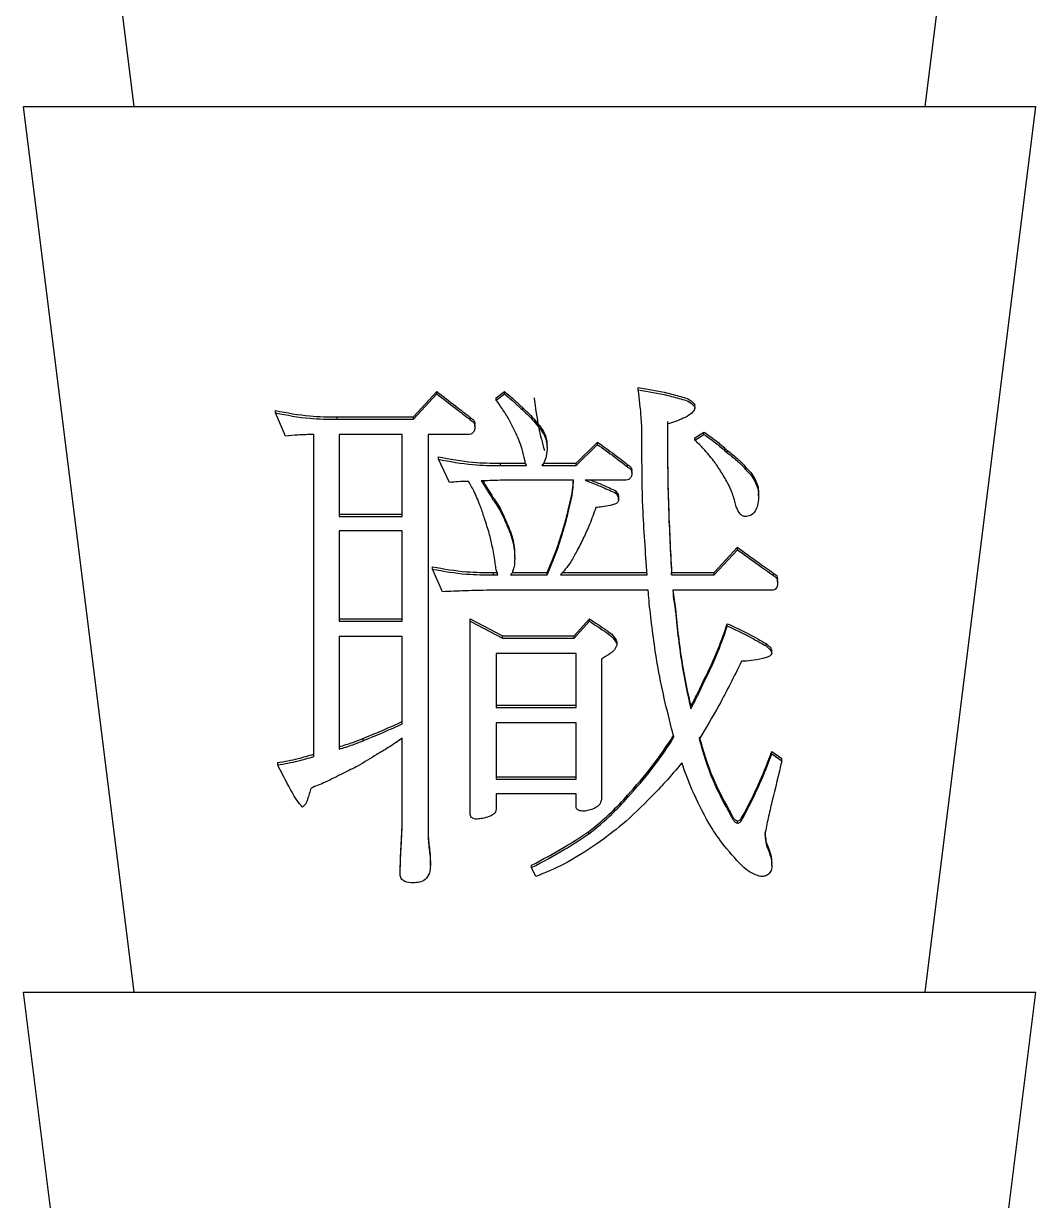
# Model space of a CAD drawing. Header units: millimetres. Extents: x 68 to 201, y 10 to 192.
# Drawn here: x 73.17 to 89.17, y 102.81 to 121.42 of the extents above; entities that cross this region are included whole.
import ezdxf

# ---------------------------------------------------------------- set-up
doc = ezdxf.new("R2010")
doc.units = ezdxf.units.MM

msp = doc.modelspace()

# ---------------------------------------------------------------- linework, layer by layer
at = {"color": 7, "linetype": 'Continuous', "lineweight": 25}
for p, q in [((74.92, 120.107), (73.17, 134.107)), ((89.17, 134.107), (87.42, 120.107)), ((74.92, 106.107), (73.17, 120.107)), ((73.17, 120.107), (89.17, 120.107)), ((89.17, 120.107), (87.42, 106.107)), ((79.335, 115.2), (79.704, 115.599)), ((79.335, 115.162), (79.704, 115.562)), ((79.704, 115.562), (79.704, 115.599)), ((80.643, 115.499), (80.777, 115.599)), ((80.643, 115.462), (80.777, 115.562)), ((80.777, 115.562), (80.777, 115.599)), ((82.89, 115.628), (82.89, 115.665)), ((80.643, 115.462), (80.643, 115.499)), ((83.786, 115.353), (83.786, 115.391)), ((77.155, 115.262), (77.155, 115.299)), ((77.314, 114.896), (77.155, 115.262)), ((78.128, 115.2), (79.335, 115.2)), ((78.128, 115.162), (78.128, 115.2)), ((79.335, 115.162), (79.335, 115.2)), ((80.232, 115.154), (80.232, 115.191)), ((81.063, 115.304), (81.063, 115.341)), ((78.128, 115.162), (79.335, 115.162)), ((80.308, 115.054), (80.308, 115.091)), ((81.28, 115.079), (81.28, 115.116)), ((77.759, 109.83), (77.759, 114.921)), ((79.159, 114.921), (78.161, 114.921)), ((78.161, 114.921), (78.161, 113.623)), ((79.159, 113.623), (79.159, 114.921)), ((80.198, 114.921), (79.57, 114.921)), ((79.57, 114.921), (79.57, 108.599)), ((81.414, 114.888), (81.414, 114.925)), ((81.908, 114.468), (82.244, 114.8)), ((82.244, 114.763), (82.244, 114.8)), ((83.786, 114.867), (83.929, 114.958)), ((83.786, 114.83), (83.929, 114.921)), ((83.786, 114.83), (83.786, 114.867)), ((83.929, 114.921), (83.929, 114.958)), ((81.448, 114.721), (81.448, 114.758)), ((81.908, 114.43), (82.244, 114.763)), ((84.298, 114.63), (84.298, 114.667)), ((79.729, 114.53), (79.729, 114.567)), ((79.905, 114.164), (79.729, 114.53)), ((80.71, 114.468), (81.109, 114.468)), ((80.71, 114.43), (80.71, 114.468)), ((80.71, 114.43), (81.121, 114.43)), ((81.364, 114.43), (81.908, 114.43)), ((81.394, 114.468), (81.908, 114.468)), ((81.908, 114.43), (81.908, 114.468)), ((82.722, 114.406), (82.722, 114.443)), ((82.789, 114.322), (82.789, 114.359)), ((84.591, 114.364), (84.591, 114.401)), ((81.867, 114.197), (80.71, 114.197)), ((82.68, 114.197), (82.051, 114.197)), ((84.751, 114.147), (84.751, 114.184)), ((80.593, 113.889), (80.593, 113.927)), ((81.825, 113.865), (81.825, 113.902)), ((82.538, 113.989), (82.538, 114.026)), ((82.579, 113.889), (82.579, 113.927)), ((84.792, 113.956), (84.792, 113.993)), ((78.161, 113.66), (79.159, 113.66)), ((78.161, 113.623), (79.159, 113.623)), ((80.794, 113.523), (80.794, 113.561)), ((81.725, 113.465), (81.725, 113.503)), ((79.159, 113.399), (78.161, 113.399)), ((78.161, 113.399), (78.161, 111.968)), ((79.159, 111.968), (79.159, 113.399)), ((80.911, 113.208), (80.911, 113.245)), ((84.088, 112.737), (84.457, 113.137)), ((84.457, 113.099), (84.457, 113.137)), ((80.936, 112.958), (80.936, 112.995)), ((81.599, 113.066), (81.599, 113.103)), ((84.088, 112.7), (84.457, 113.099)), ((79.637, 112.791), (79.637, 112.828)), ((79.796, 112.434), (79.637, 112.791)), ((80.601, 112.737), (80.668, 112.737)), ((80.601, 112.7), (80.601, 112.737)), ((80.601, 112.7), (80.668, 112.7)), ((80.869, 112.7), (81.448, 112.7)), ((80.896, 112.737), (81.448, 112.737)), ((81.448, 112.7), (81.448, 112.737)), ((81.658, 112.7), (83.032, 112.7)), ((81.69, 112.737), (83.032, 112.737)), ((83.417, 112.737), (84.088, 112.737)), ((83.417, 112.7), (83.417, 112.737)), ((83.417, 112.7), (84.088, 112.7)), ((84.088, 112.7), (84.088, 112.737)), ((85.027, 112.691), (85.027, 112.729)), ((85.094, 112.592), (85.094, 112.629)), ((83.049, 112.459), (80.601, 112.459)), ((85.002, 112.459), (83.435, 112.459)), ((78.161, 112.005), (79.159, 112.005)), ((80.232, 112.005), (80.743, 111.739)), ((80.232, 111.968), (80.232, 112.005)), ((81.875, 111.739), (82.118, 112.005)), ((82.118, 111.968), (82.118, 112.005)), ((83.477, 112.126), (83.477, 112.163)), ((78.161, 111.968), (79.159, 111.968)), ((80.232, 111.968), (80.743, 111.702)), ((80.232, 108.931), (80.232, 111.968)), ((81.875, 111.702), (82.118, 111.968)), ((84.298, 111.893), (84.298, 111.93)), ((79.159, 111.726), (78.161, 111.726)), ((78.161, 111.726), (78.161, 109.947)), ((79.159, 110.346), (79.159, 111.726)), ((80.743, 111.739), (81.875, 111.739)), ((80.743, 111.702), (80.743, 111.739)), ((80.743, 111.702), (81.875, 111.702)), ((81.875, 111.702), (81.875, 111.739)), ((82.554, 111.602), (82.554, 111.639)), ((81.908, 111.46), (80.643, 111.46)), ((80.643, 111.46), (80.643, 110.604)), ((81.908, 110.604), (81.908, 111.46)), ((84.91, 111.577), (84.91, 111.615)), ((85.002, 111.46), (85.002, 111.497)), ((82.311, 111.369), (82.311, 109.173)), ((83.929, 111.003), (83.929, 111.04)), ((80.643, 110.641), (81.908, 110.641)), ((80.643, 110.604), (81.908, 110.604)), ((83.719, 110.586), (83.719, 110.624)), ((81.908, 110.362), (80.643, 110.362)), ((80.643, 110.362), (80.643, 109.472)), ((81.908, 109.472), (81.908, 110.362)), ((78.539, 110.08), (78.539, 110.117)), ((79.159, 108.931), (79.159, 110.121)), ((83.376, 110.013), (83.376, 110.051)), ((85.002, 109.909), (85.161, 109.8)), ((85.002, 109.872), (85.002, 109.909)), ((85.002, 109.872), (85.161, 109.763)), ((85.161, 109.763), (85.161, 109.8)), ((77.189, 109.697), (77.189, 109.734)), ((80.643, 109.51), (81.908, 109.51)), ((80.643, 109.472), (81.908, 109.472)), ((81.908, 109.239), (80.643, 109.239)), ((80.643, 109.239), (80.643, 108.998)), ((81.908, 109.031), (81.908, 109.239)), ((82.722, 109.182), (82.722, 109.219)), ((84.315, 108.965), (84.315, 109.002)), ((84.524, 108.823), (84.524, 108.86)), ((84.457, 108.774), (84.457, 108.811)), ((82.11, 108.607), (82.11, 108.644)), ((79.143, 108.424), (79.143, 108.461)), ((79.587, 108.35), (79.587, 108.387)), ((84.926, 108.399), (84.926, 108.436)), ((79.603, 108.108), (79.603, 108.145)), ((81.204, 108.075), (81.204, 108.112)), ((85.002, 108.108), (85.002, 108.145)), ((79.125, 107.966), (79.125, 108.004)), ((81.271, 107.933), (81.204, 108.075)), ((74.92, 92.107), (73.17, 106.107)), ((73.17, 106.107), (89.17, 106.107)), ((89.17, 106.107), (87.42, 92.107))]:
    msp.add_line(p, q, dxfattribs=at)
for points, knots in [([(79.704, 115.599), (79.803, 115.523), (79.979, 115.388), (80.155, 115.251), (80.232, 115.191)], [0, 0, 0, 0, 0.56, 1, 1, 1, 1]), ([(79.704, 115.562), (79.803, 115.486), (79.979, 115.351), (80.155, 115.214), (80.232, 115.154)], [0, 0, 0, 0, 0.56, 1, 1, 1, 1]), ([(80.777, 115.599), (80.832, 115.553), (80.93, 115.47), (81.022, 115.381), (81.063, 115.341)], [0, 0, 0, 0, 0.559969, 1, 1, 1, 1]), ([(80.777, 115.562), (80.832, 115.515), (80.93, 115.433), (81.022, 115.343), (81.063, 115.304)], [0, 0, 0, 0, 0.559969, 1, 1, 1, 1]), ([(82.89, 115.665), (83.047, 115.638), (83.284, 115.597), (83.551, 115.524), (83.707, 115.479), (83.76, 115.42), (83.786, 115.391)], [0, 0, 0, 0, 0.502402, 0.753675, 0.878684, 1, 1, 1, 1]), ([(82.948, 114.621), (82.949, 114.81), (82.951, 115.147), (82.908, 115.481), (82.89, 115.628)], [0, 0, 0, 0, 0.560364, 1, 1, 1, 1]), ([(82.89, 115.628), (83.047, 115.601), (83.284, 115.56), (83.551, 115.487), (83.707, 115.442), (83.76, 115.383), (83.786, 115.353)], [0, 0, 0, 0, 0.502402, 0.753675, 0.878684, 1, 1, 1, 1]), ([(80.844, 115.162), (80.809, 115.22), (80.747, 115.323), (80.675, 115.419), (80.643, 115.462)], [0, 0, 0, 0, 0.559901, 1, 1, 1, 1]), ([(81.243, 115.5), (81.264, 115.343), (81.3, 115.062), (81.373, 114.789), (81.405, 114.669)], [0, 0, 0, 0, 0.559983, 1, 1, 1, 1]), ([(83.786, 115.353), (83.781, 115.332), (83.772, 115.287), (83.701, 115.228), (83.565, 115.152), (83.436, 115.113), (83.35, 115.087)], [0, 0, 0, 0, 0.123495, 0.248804, 0.49923, 1, 1, 1, 1]), ([(77.155, 115.299), (77.335, 115.265), (77.657, 115.202), (77.984, 115.2), (78.128, 115.2)], [0, 0, 0, 0, 0.559748, 1, 1, 1, 1]), ([(77.155, 115.262), (77.335, 115.227), (77.657, 115.165), (77.984, 115.163), (78.128, 115.162)], [0, 0, 0, 0, 0.559748, 1, 1, 1, 1]), ([(80.232, 115.191), (80.253, 115.178), (80.283, 115.159), (80.304, 115.12), (80.306, 115.101), (80.308, 115.091)], [0, 0, 0, 0, 0.558777, 0.779404, 1, 1, 1, 1]), ([(81.063, 115.341), (81.106, 115.302), (81.185, 115.232), (81.251, 115.151), (81.28, 115.116)], [0, 0, 0, 0, 0.559928, 1, 1, 1, 1]), ([(81.063, 115.304), (81.106, 115.265), (81.185, 115.195), (81.251, 115.114), (81.28, 115.079)], [0, 0, 0, 0, 0.559928, 1, 1, 1, 1]), ([(80.308, 115.054), (80.307, 115.036), (80.306, 114.999), (80.284, 114.951), (80.242, 114.924), (80.213, 114.922), (80.198, 114.921)], [0, 0, 0, 0, 0.280388, 0.55975, 0.779091, 1, 1, 1, 1]), ([(80.232, 115.154), (80.253, 115.141), (80.283, 115.122), (80.304, 115.083), (80.306, 115.064), (80.308, 115.054)], [0, 0, 0, 0, 0.558777, 0.779404, 1, 1, 1, 1]), ([(80.987, 114.872), (80.962, 114.926), (80.916, 115.025), (80.866, 115.12), (80.844, 115.162)], [0, 0, 0, 0, 0.559984, 1, 1, 1, 1]), ([(81.28, 115.116), (81.309, 115.083), (81.36, 115.023), (81.398, 114.955), (81.414, 114.925)], [0, 0, 0, 0, 0.560243, 1, 1, 1, 1]), ([(81.28, 115.079), (81.309, 115.045), (81.36, 114.986), (81.398, 114.918), (81.414, 114.888)], [0, 0, 0, 0, 0.560243, 1, 1, 1, 1]), ([(83.35, 115.124), (83.352, 114.678), (83.356, 113.882), (83.399, 113.087), (83.417, 112.737)], [0, 0, 0, 0, 0.560012, 1, 1, 1, 1]), ([(83.35, 115.087), (83.352, 114.641), (83.356, 113.845), (83.399, 113.05), (83.417, 112.7)], [0, 0, 0, 0, 0.560012, 1, 1, 1, 1]), ([(77.759, 114.921), (77.676, 114.919), (77.527, 114.915), (77.379, 114.902), (77.314, 114.896)], [0, 0, 0, 0, 0.560016, 1, 1, 1, 1]), ([(81.087, 114.555), (81.073, 114.615), (81.046, 114.723), (81.005, 114.826), (80.987, 114.872)], [0, 0, 0, 0, 0.559865, 1, 1, 1, 1]), ([(81.414, 114.925), (81.425, 114.895), (81.443, 114.84), (81.446, 114.783), (81.448, 114.758)], [0, 0, 0, 0, 0.5595357, 1, 1, 1, 1]), ([(81.414, 114.888), (81.425, 114.857), (81.443, 114.803), (81.446, 114.746), (81.448, 114.721)], [0, 0, 0, 0, 0.559536, 1, 1, 1, 1]), ([(82.244, 114.8), (82.334, 114.735), (82.496, 114.62), (82.653, 114.497), (82.722, 114.443)], [0, 0, 0, 0, 0.559991, 1, 1, 1, 1]), ([(84.081, 114.506), (84.03, 114.569), (83.938, 114.684), (83.833, 114.785), (83.786, 114.83)], [0, 0, 0, 0, 0.55988, 1, 1, 1, 1]), ([(83.929, 114.958), (84.001, 114.908), (84.13, 114.818), (84.247, 114.713), (84.298, 114.667)], [0, 0, 0, 0, 0.559906, 1, 1, 1, 1]), ([(83.929, 114.921), (84.001, 114.871), (84.13, 114.781), (84.247, 114.676), (84.298, 114.63)], [0, 0, 0, 0, 0.559906, 1, 1, 1, 1]), ([(81.448, 114.721), (81.447, 114.673), (81.445, 114.587), (81.412, 114.507), (81.398, 114.472)], [0, 0, 0, 0, 0.560542, 1, 1, 1, 1]), ([(82.244, 114.763), (82.334, 114.698), (82.496, 114.582), (82.653, 114.46), (82.722, 114.406)], [0, 0, 0, 0, 0.559991, 1, 1, 1, 1]), ([(83.032, 112.7), (83.005, 113.058), (82.955, 113.698), (82.95, 114.339), (82.948, 114.621)], [0, 0, 0, 0, 0.559988, 1, 1, 1, 1]), ([(84.298, 114.667), (84.358, 114.623), (84.464, 114.543), (84.552, 114.445), (84.591, 114.401)], [0, 0, 0, 0, 0.559895, 1, 1, 1, 1]), ([(84.298, 114.63), (84.358, 114.586), (84.464, 114.506), (84.552, 114.407), (84.591, 114.364)], [0, 0, 0, 0, 0.559895, 1, 1, 1, 1]), ([(79.729, 114.567), (79.91, 114.533), (80.235, 114.471), (80.565, 114.468), (80.71, 114.468)], [0, 0, 0, 0, 0.559763, 1, 1, 1, 1]), ([(79.729, 114.53), (79.91, 114.495), (80.235, 114.433), (80.565, 114.431), (80.71, 114.43)], [0, 0, 0, 0, 0.559763, 1, 1, 1, 1]), ([(81.121, 114.43), (81.113, 114.453), (81.099, 114.494), (81.091, 114.536), (81.087, 114.555)], [0, 0, 0, 0, 0.559644, 1, 1, 1, 1]), ([(81.398, 114.472), (81.392, 114.464), (81.382, 114.449), (81.37, 114.436), (81.364, 114.43)], [0, 0, 0, 0, 0.559974, 1, 1, 1, 1]), ([(82.722, 114.443), (82.732, 114.438), (82.751, 114.428), (82.78, 114.403), (82.786, 114.376), (82.789, 114.359)], [0, 0, 0, 0, 0.291292, 0.561647, 1, 1, 1, 1]), ([(84.289, 114.18), (84.253, 114.243), (84.189, 114.355), (84.114, 114.459), (84.081, 114.506)], [0, 0, 0, 0, 0.55993, 1, 1, 1, 1]), ([(82.789, 114.322), (82.788, 114.304), (82.787, 114.269), (82.763, 114.223), (82.722, 114.199), (82.694, 114.198), (82.68, 114.197)], [0, 0, 0, 0, 0.280356, 0.559698, 0.778892, 1, 1, 1, 1]), ([(82.722, 114.406), (82.732, 114.401), (82.751, 114.391), (82.78, 114.366), (82.786, 114.339), (82.789, 114.322)], [0, 0, 0, 0, 0.291292, 0.561647, 1, 1, 1, 1]), ([(84.591, 114.401), (84.627, 114.365), (84.692, 114.301), (84.733, 114.22), (84.751, 114.184)], [0, 0, 0, 0, 0.56054, 1, 1, 1, 1]), ([(84.591, 114.364), (84.627, 114.328), (84.692, 114.263), (84.733, 114.182), (84.751, 114.147)], [0, 0, 0, 0, 0.56054, 1, 1, 1, 1]), ([(80.207, 114.18), (80.151, 114.178), (80.05, 114.175), (79.949, 114.167), (79.905, 114.164)], [0, 0, 0, 0, 0.560005, 1, 1, 1, 1]), ([(80.399, 113.773), (80.368, 113.852), (80.313, 113.991), (80.239, 114.122), (80.207, 114.18)], [0, 0, 0, 0, 0.5598286, 1, 1, 1, 1]), ([(80.71, 114.197), (80.654, 114.195), (80.553, 114.191), (80.452, 114.189), (80.408, 114.189)], [0, 0, 0, 0, 0.56, 1, 1, 1, 1]), ([(80.408, 114.189), (80.442, 114.133), (80.504, 114.033), (80.566, 113.933), (80.593, 113.889)], [0, 0, 0, 0, 0.56, 1, 1, 1, 1]), ([(80.431, 114.189), (80.458, 114.145), (80.511, 114.058), (80.566, 113.97), (80.593, 113.927)], [0, 0, 0, 0, 0.498473, 1, 1, 1, 1]), ([(81.825, 113.865), (81.837, 113.926), (81.858, 114.036), (81.865, 114.148), (81.867, 114.197)], [0, 0, 0, 0, 0.5598519, 1, 1, 1, 1]), ([(81.825, 113.902), (81.837, 113.963), (81.856, 114.061), (81.862, 114.161), (81.865, 114.197)], [0, 0, 0, 0, 0.629889, 1, 1, 1, 1]), ([(82.051, 114.197), (82.144, 114.162), (82.308, 114.098), (82.468, 114.022), (82.538, 113.989)], [0, 0, 0, 0, 0.559976, 1, 1, 1, 1]), ([(82.144, 114.197), (82.205, 114.174), (82.339, 114.122), (82.468, 114.06), (82.538, 114.026)], [0, 0, 0, 0, 0.457937, 1, 1, 1, 1]), ([(84.423, 113.84), (84.405, 113.906), (84.373, 114.024), (84.315, 114.133), (84.289, 114.18)], [0, 0, 0, 0, 0.559644, 1, 1, 1, 1]), ([(84.751, 114.184), (84.765, 114.15), (84.788, 114.088), (84.791, 114.022), (84.792, 113.993)], [0, 0, 0, 0, 0.559337, 1, 1, 1, 1]), ([(84.751, 114.147), (84.765, 114.112), (84.788, 114.051), (84.791, 113.985), (84.792, 113.956)], [0, 0, 0, 0, 0.559337, 1, 1, 1, 1]), ([(80.593, 113.927), (80.638, 113.862), (80.718, 113.747), (80.771, 113.618), (80.794, 113.561)], [0, 0, 0, 0, 0.559777, 1, 1, 1, 1]), ([(80.593, 113.889), (80.638, 113.825), (80.718, 113.71), (80.771, 113.58), (80.794, 113.523)], [0, 0, 0, 0, 0.559777, 1, 1, 1, 1]), ([(81.725, 113.503), (81.745, 113.577), (81.781, 113.709), (81.812, 113.843), (81.825, 113.902)], [0, 0, 0, 0, 0.559991, 1, 1, 1, 1]), ([(81.725, 113.465), (81.745, 113.54), (81.781, 113.672), (81.812, 113.806), (81.825, 113.865)], [0, 0, 0, 0, 0.559991, 1, 1, 1, 1]), ([(82.579, 113.889), (82.575, 113.873), (82.565, 113.841), (82.51, 113.813), (82.47, 113.804), (82.445, 113.798)], [0, 0, 0, 0, 0.275532, 0.55918, 1, 1, 1, 1]), ([(82.538, 114.026), (82.551, 114.01), (82.573, 113.98), (82.577, 113.943), (82.579, 113.927)], [0, 0, 0, 0, 0.559037, 1, 1, 1, 1]), ([(82.538, 113.989), (82.551, 113.972), (82.573, 113.943), (82.577, 113.906), (82.579, 113.889)], [0, 0, 0, 0, 0.559037, 1, 1, 1, 1]), ([(84.792, 113.956), (84.792, 113.913), (84.79, 113.835), (84.763, 113.763), (84.751, 113.732)], [0, 0, 0, 0, 0.560096, 1, 1, 1, 1]), ([(80.534, 113.357), (80.509, 113.435), (80.466, 113.574), (80.42, 113.713), (80.399, 113.773)], [0, 0, 0, 0, 0.559998, 1, 1, 1, 1]), ([(82.219, 113.765), (82.187, 113.675), (82.131, 113.513), (82.058, 113.358), (82.026, 113.29)], [0, 0, 0, 0, 0.559939, 1, 1, 1, 1]), ([(82.445, 113.798), (82.403, 113.789), (82.328, 113.774), (82.252, 113.768), (82.219, 113.765)], [0, 0, 0, 0, 0.56006, 1, 1, 1, 1]), ([(84.499, 113.665), (84.48, 113.695), (84.444, 113.75), (84.43, 113.812), (84.423, 113.84)], [0, 0, 0, 0, 0.557683, 1, 1, 1, 1]), ([(84.751, 113.732), (84.731, 113.699), (84.695, 113.641), (84.629, 113.629), (84.6, 113.623)], [0, 0, 0, 0, 0.56085, 1, 1, 1, 1]), ([(80.794, 113.561), (80.821, 113.503), (80.867, 113.401), (80.898, 113.293), (80.911, 113.245)], [0, 0, 0, 0, 0.559939, 1, 1, 1, 1]), ([(80.794, 113.523), (80.821, 113.466), (80.867, 113.364), (80.898, 113.255), (80.911, 113.208)], [0, 0, 0, 0, 0.559939, 1, 1, 1, 1]), ([(81.599, 113.103), (81.624, 113.178), (81.667, 113.31), (81.707, 113.444), (81.725, 113.503)], [0, 0, 0, 0, 0.559993, 1, 1, 1, 1]), ([(84.6, 113.623), (84.578, 113.625), (84.54, 113.628), (84.512, 113.654), (84.499, 113.665)], [0, 0, 0, 0, 0.558634, 1, 1, 1, 1]), ([(80.627, 112.9), (80.613, 112.986), (80.589, 113.14), (80.55, 113.291), (80.534, 113.357)], [0, 0, 0, 0, 0.559948, 1, 1, 1, 1]), ([(81.599, 113.066), (81.624, 113.14), (81.667, 113.273), (81.707, 113.407), (81.725, 113.465)], [0, 0, 0, 0, 0.559993, 1, 1, 1, 1]), ([(80.911, 113.245), (80.919, 113.199), (80.934, 113.116), (80.935, 113.032), (80.936, 112.995)], [0, 0, 0, 0, 0.559804, 1, 1, 1, 1]), ([(80.911, 113.208), (80.919, 113.161), (80.934, 113.079), (80.935, 112.995), (80.936, 112.958)], [0, 0, 0, 0, 0.559804, 1, 1, 1, 1]), ([(82.026, 113.29), (81.991, 113.218), (81.927, 113.089), (81.856, 112.964), (81.825, 112.908)], [0, 0, 0, 0, 0.559986, 1, 1, 1, 1]), ([(84.457, 113.137), (84.563, 113.06), (84.753, 112.923), (84.943, 112.788), (85.027, 112.729)], [0, 0, 0, 0, 0.56, 1, 1, 1, 1]), ([(80.936, 112.958), (80.935, 112.914), (80.934, 112.837), (80.907, 112.765), (80.895, 112.733)], [0, 0, 0, 0, 0.5600962, 1, 1, 1, 1]), ([(81.448, 112.737), (81.477, 112.805), (81.531, 112.926), (81.578, 113.049), (81.599, 113.103)], [0, 0, 0, 0, 0.55999, 1, 1, 1, 1]), ([(81.448, 112.7), (81.477, 112.768), (81.531, 112.889), (81.578, 113.012), (81.599, 113.066)], [0, 0, 0, 0, 0.55999, 1, 1, 1, 1]), ([(84.457, 113.099), (84.563, 113.023), (84.753, 112.886), (84.943, 112.751), (85.027, 112.691)], [0, 0, 0, 0, 0.56, 1, 1, 1, 1]), ([(79.637, 112.828), (79.815, 112.797), (80.134, 112.741), (80.458, 112.738), (80.601, 112.737)], [0, 0, 0, 0, 0.55979, 1, 1, 1, 1]), ([(79.637, 112.791), (79.815, 112.76), (80.134, 112.704), (80.458, 112.701), (80.601, 112.7)], [0, 0, 0, 0, 0.55979, 1, 1, 1, 1]), ([(80.668, 112.7), (80.657, 112.737), (80.638, 112.802), (80.63, 112.87), (80.627, 112.9)], [0, 0, 0, 0, 0.559562, 1, 1, 1, 1]), ([(81.825, 112.908), (81.796, 112.868), (81.743, 112.796), (81.684, 112.729), (81.658, 112.7)], [0, 0, 0, 0, 0.559928, 1, 1, 1, 1]), ([(80.895, 112.733), (80.891, 112.727), (80.883, 112.715), (80.873, 112.705), (80.869, 112.7)], [0, 0, 0, 0, 0.560163, 1, 1, 1, 1]), ([(85.094, 112.592), (85.093, 112.575), (85.091, 112.541), (85.079, 112.494), (85.043, 112.463), (85.016, 112.46), (85.002, 112.459)], [0, 0, 0, 0, 0.279972, 0.560004, 0.779844, 1, 1, 1, 1]), ([(85.027, 112.729), (85.047, 112.715), (85.084, 112.69), (85.091, 112.648), (85.094, 112.629)], [0, 0, 0, 0, 0.559003, 1, 1, 1, 1]), ([(85.027, 112.691), (85.047, 112.678), (85.084, 112.653), (85.091, 112.61), (85.094, 112.592)], [0, 0, 0, 0, 0.559003, 1, 1, 1, 1]), ([(80.601, 112.459), (80.45, 112.457), (80.182, 112.453), (79.914, 112.44), (79.796, 112.434)], [0, 0, 0, 0, 0.560014, 1, 1, 1, 1]), ([(83.082, 112.092), (83.074, 112.161), (83.059, 112.282), (83.052, 112.405), (83.049, 112.459)], [0, 0, 0, 0, 0.559979, 1, 1, 1, 1]), ([(83.435, 112.459), (83.441, 112.396), (83.452, 112.285), (83.47, 112.174), (83.477, 112.126)], [0, 0, 0, 0, 0.559985, 1, 1, 1, 1]), ([(83.439, 112.459), (83.444, 112.409), (83.454, 112.31), (83.47, 112.212), (83.477, 112.163)], [0, 0, 0, 0, 0.504705, 1, 1, 1, 1]), ([(82.118, 112.005), (82.209, 111.947), (82.334, 111.865), (82.494, 111.751), (82.534, 111.676), (82.554, 111.639)], [0, 0, 0, 0, 0.562292, 0.7832829, 1, 1, 1, 1]), ([(83.451, 110.138), (83.36, 110.499), (83.197, 111.143), (83.117, 111.802), (83.082, 112.092)], [0, 0, 0, 0, 0.559946, 1, 1, 1, 1]), ([(83.477, 112.163), (83.507, 111.873), (83.561, 111.356), (83.671, 110.847), (83.719, 110.624)], [0, 0, 0, 0, 0.560007, 1, 1, 1, 1]), ([(83.477, 112.126), (83.507, 111.836), (83.561, 111.319), (83.671, 110.81), (83.719, 110.586)], [0, 0, 0, 0, 0.560007, 1, 1, 1, 1]), ([(82.118, 111.968), (82.209, 111.909), (82.334, 111.828), (82.494, 111.714), (82.534, 111.639), (82.554, 111.602)], [0, 0, 0, 0, 0.562292, 0.783283, 1, 1, 1, 1]), ([(83.929, 111.04), (84.008, 111.202), (84.149, 111.492), (84.252, 111.796), (84.298, 111.93)], [0, 0, 0, 0, 0.559904, 1, 1, 1, 1]), ([(83.929, 111.003), (84.008, 111.165), (84.149, 111.455), (84.252, 111.759), (84.298, 111.893)], [0, 0, 0, 0, 0.559904, 1, 1, 1, 1]), ([(84.298, 111.93), (84.415, 111.877), (84.624, 111.781), (84.823, 111.665), (84.91, 111.615)], [0, 0, 0, 0, 0.560011, 1, 1, 1, 1]), ([(84.298, 111.893), (84.415, 111.839), (84.624, 111.744), (84.823, 111.628), (84.91, 111.577)], [0, 0, 0, 0, 0.560011, 1, 1, 1, 1]), ([(82.554, 111.602), (82.543, 111.572), (82.52, 111.51), (82.423, 111.44), (82.353, 111.396), (82.311, 111.369)], [0, 0, 0, 0, 0.2760691, 0.5590547, 1, 1, 1, 1]), ([(85.002, 111.46), (84.994, 111.446), (84.978, 111.418), (84.921, 111.399), (84.883, 111.386), (84.859, 111.378)], [0, 0, 0, 0, 0.2733779, 0.5576621, 1, 1, 1, 1]), ([(84.91, 111.615), (84.932, 111.596), (84.962, 111.571), (84.995, 111.53), (85, 111.508), (85.002, 111.497)], [0, 0, 0, 0, 0.560036, 0.78063, 1, 1, 1, 1]), ([(84.91, 111.577), (84.932, 111.559), (84.962, 111.533), (84.995, 111.493), (85, 111.471), (85.002, 111.46)], [0, 0, 0, 0, 0.5600361, 0.7806303, 1, 1, 1, 1]), ([(84.524, 111.336), (84.407, 111.101), (84.199, 110.683), (83.959, 110.281), (83.853, 110.105)], [0, 0, 0, 0, 0.56003, 1, 1, 1, 1]), ([(84.859, 111.378), (84.797, 111.365), (84.687, 111.343), (84.574, 111.338), (84.524, 111.336)], [0, 0, 0, 0, 0.559905, 1, 1, 1, 1]), ([(83.719, 110.624), (83.761, 110.7), (83.837, 110.836), (83.901, 110.978), (83.929, 111.04)], [0, 0, 0, 0, 0.559965, 1, 1, 1, 1]), ([(83.719, 110.586), (83.761, 110.663), (83.837, 110.799), (83.901, 110.941), (83.929, 111.003)], [0, 0, 0, 0, 0.559965, 1, 1, 1, 1]), ([(78.539, 110.117), (78.656, 110.165), (78.864, 110.249), (79.069, 110.342), (79.159, 110.383)], [0, 0, 0, 0, 0.559992, 1, 1, 1, 1]), ([(78.539, 110.08), (78.656, 110.127), (78.864, 110.212), (79.069, 110.305), (79.159, 110.346)], [0, 0, 0, 0, 0.559992, 1, 1, 1, 1]), ([(83.376, 110.051), (83.392, 110.073), (83.419, 110.113), (83.441, 110.156), (83.451, 110.175)], [0, 0, 0, 0, 0.559892, 1, 1, 1, 1]), ([(78.161, 109.984), (78.233, 110.006), (78.361, 110.045), (78.484, 110.095), (78.539, 110.117)], [0, 0, 0, 0, 0.559926, 1, 1, 1, 1]), ([(78.161, 109.947), (78.233, 109.969), (78.361, 110.008), (78.484, 110.058), (78.539, 110.08)], [0, 0, 0, 0, 0.559926, 1, 1, 1, 1]), ([(79.159, 110.121), (79.086, 110.069), (78.956, 109.977), (78.817, 109.898), (78.756, 109.863)], [0, 0, 0, 0, 0.559966, 1, 1, 1, 1]), ([(82.722, 109.219), (82.854, 109.367), (83.089, 109.631), (83.288, 109.922), (83.376, 110.051)], [0, 0, 0, 0, 0.5598904, 1, 1, 1, 1]), ([(82.722, 109.182), (82.854, 109.33), (83.089, 109.594), (83.288, 109.885), (83.376, 110.013)], [0, 0, 0, 0, 0.5598904, 1, 1, 1, 1]), ([(83.376, 110.013), (83.392, 110.036), (83.419, 110.076), (83.441, 110.119), (83.451, 110.138)], [0, 0, 0, 0, 0.559892, 1, 1, 1, 1]), ([(83.853, 110.142), (83.918, 109.92), (84.033, 109.524), (84.229, 109.162), (84.315, 109.002)], [0, 0, 0, 0, 0.560025, 1, 1, 1, 1]), ([(83.853, 110.105), (83.918, 109.883), (84.033, 109.487), (84.229, 109.124), (84.315, 108.965)], [0, 0, 0, 0, 0.560025, 1, 1, 1, 1]), ([(77.189, 109.734), (77.297, 109.753), (77.489, 109.787), (77.677, 109.843), (77.759, 109.867)], [0, 0, 0, 0, 0.5600294, 1, 1, 1, 1]), ([(77.189, 109.697), (77.297, 109.716), (77.489, 109.75), (77.677, 109.805), (77.759, 109.83)], [0, 0, 0, 0, 0.560029, 1, 1, 1, 1]), ([(78.756, 109.863), (78.659, 109.801), (78.487, 109.691), (78.301, 109.602), (78.22, 109.564)], [0, 0, 0, 0, 0.55993, 1, 1, 1, 1]), ([(84.524, 108.86), (84.625, 109.051), (84.805, 109.391), (84.942, 109.751), (85.002, 109.909)], [0, 0, 0, 0, 0.559973, 1, 1, 1, 1]), ([(84.524, 108.823), (84.625, 109.014), (84.805, 109.354), (84.942, 109.713), (85.002, 109.872)], [0, 0, 0, 0, 0.559973, 1, 1, 1, 1]), ([(77.583, 109.031), (77.55, 109.066), (77.483, 109.137), (77.416, 109.266), (77.314, 109.45), (77.24, 109.595), (77.189, 109.697)], [0, 0, 0, 0, 0.184647, 0.371906, 0.55897, 1, 1, 1, 1]), ([(83.578, 109.73), (83.492, 109.627), (83.34, 109.444), (83.173, 109.273), (83.1, 109.198)], [0, 0, 0, 0, 0.5599656, 1, 1, 1, 1]), ([(84.005, 108.774), (83.913, 108.947), (83.749, 109.256), (83.63, 109.585), (83.578, 109.73)], [0, 0, 0, 0, 0.559934, 1, 1, 1, 1]), ([(85.161, 109.763), (85.109, 109.546), (85.036, 109.244), (84.942, 108.857), (84.909, 108.685), (84.893, 108.599)], [0, 0, 0, 0, 0.560066, 0.780103, 1, 1, 1, 1]), ([(78.22, 109.564), (78.128, 109.516), (77.964, 109.43), (77.792, 109.361), (77.717, 109.331)], [0, 0, 0, 0, 0.5599356, 1, 1, 1, 1]), ([(77.717, 109.331), (77.697, 109.272), (77.67, 109.19), (77.639, 109.08), (77.601, 109.047), (77.583, 109.031)], [0, 0, 0, 0, 0.560224, 0.784499, 1, 1, 1, 1]), ([(82.11, 108.644), (82.232, 108.744), (82.449, 108.921), (82.639, 109.128), (82.722, 109.219)], [0, 0, 0, 0, 0.560001, 1, 1, 1, 1]), ([(82.051, 108.965), (82.023, 108.966), (81.979, 108.967), (81.93, 108.985), (81.911, 109.009), (81.909, 109.024), (81.908, 109.031)], [0, 0, 0, 0, 0.497018, 0.752018, 0.871996, 1, 1, 1, 1]), ([(82.311, 109.173), (82.305, 109.139), (82.293, 109.071), (82.187, 108.997), (82.103, 108.977), (82.051, 108.965)], [0, 0, 0, 0, 0.277657, 0.559565, 1, 1, 1, 1]), ([(82.11, 108.607), (82.232, 108.707), (82.449, 108.884), (82.639, 109.091), (82.722, 109.182)], [0, 0, 0, 0, 0.560001, 1, 1, 1, 1]), ([(83.1, 109.198), (82.949, 109.046), (82.68, 108.775), (82.372, 108.549), (82.236, 108.45)], [0, 0, 0, 0, 0.559952, 1, 1, 1, 1]), ([(79.143, 108.461), (79.148, 108.556), (79.157, 108.725), (79.158, 108.894), (79.159, 108.969)], [0, 0, 0, 0, 0.559994, 1, 1, 1, 1]), ([(79.143, 108.424), (79.148, 108.518), (79.157, 108.688), (79.158, 108.857), (79.159, 108.931)], [0, 0, 0, 0, 0.5599942, 1, 1, 1, 1]), ([(80.341, 108.84), (80.326, 108.841), (80.296, 108.843), (80.255, 108.861), (80.235, 108.896), (80.233, 108.92), (80.232, 108.931)], [0, 0, 0, 0, 0.280262, 0.559478, 0.77938, 1, 1, 1, 1]), ([(80.534, 108.882), (80.498, 108.87), (80.436, 108.849), (80.37, 108.843), (80.341, 108.84)], [0, 0, 0, 0, 0.560016, 1, 1, 1, 1]), ([(80.643, 108.998), (80.641, 108.982), (80.637, 108.95), (80.594, 108.908), (80.556, 108.892), (80.534, 108.882)], [0, 0, 0, 0, 0.278227, 0.560756, 1, 1, 1, 1]), ([(84.315, 109.002), (84.337, 108.962), (84.367, 108.907), (84.408, 108.836), (84.441, 108.819), (84.457, 108.811)], [0, 0, 0, 0, 0.559765, 0.783277, 1, 1, 1, 1]), ([(84.315, 108.965), (84.337, 108.925), (84.367, 108.87), (84.408, 108.798), (84.441, 108.782), (84.457, 108.774)], [0, 0, 0, 0, 0.559765, 0.783277, 1, 1, 1, 1]), ([(84.457, 108.811), (84.465, 108.812), (84.481, 108.815), (84.508, 108.83), (84.518, 108.848), (84.524, 108.86)], [0, 0, 0, 0, 0.2870652, 0.5543719, 1, 1, 1, 1]), ([(84.533, 108.1), (84.423, 108.217), (84.228, 108.427), (84.073, 108.668), (84.005, 108.774)], [0, 0, 0, 0, 0.559695, 1, 1, 1, 1]), ([(84.457, 108.774), (84.465, 108.775), (84.481, 108.778), (84.508, 108.792), (84.518, 108.811), (84.524, 108.823)], [0, 0, 0, 0, 0.287065, 0.554372, 1, 1, 1, 1]), ([(79.57, 108.636), (79.57, 108.589), (79.57, 108.506), (79.582, 108.423), (79.587, 108.387)], [0, 0, 0, 0, 0.560199, 1, 1, 1, 1]), ([(79.57, 108.599), (79.57, 108.552), (79.57, 108.469), (79.582, 108.386), (79.587, 108.35)], [0, 0, 0, 0, 0.560199, 1, 1, 1, 1]), ([(81.204, 108.112), (81.378, 108.204), (81.688, 108.367), (81.981, 108.56), (82.11, 108.644)], [0, 0, 0, 0, 0.560053, 1, 1, 1, 1]), ([(81.204, 108.075), (81.378, 108.166), (81.688, 108.33), (81.981, 108.523), (82.11, 108.607)], [0, 0, 0, 0, 0.560053, 1, 1, 1, 1]), ([(84.893, 108.636), (84.895, 108.598), (84.9, 108.53), (84.918, 108.465), (84.926, 108.436)], [0, 0, 0, 0, 0.559571, 1, 1, 1, 1]), ([(84.893, 108.599), (84.895, 108.561), (84.9, 108.493), (84.918, 108.428), (84.926, 108.399)], [0, 0, 0, 0, 0.559571, 1, 1, 1, 1]), ([(79.125, 108.004), (79.127, 108.089), (79.13, 108.242), (79.139, 108.394), (79.143, 108.461)], [0, 0, 0, 0, 0.559994, 1, 1, 1, 1]), ([(79.125, 107.966), (79.127, 108.052), (79.13, 108.204), (79.139, 108.357), (79.143, 108.424)], [0, 0, 0, 0, 0.559994, 1, 1, 1, 1]), ([(79.587, 108.387), (79.592, 108.342), (79.601, 108.262), (79.602, 108.181), (79.603, 108.145)], [0, 0, 0, 0, 0.560002, 1, 1, 1, 1]), ([(79.587, 108.35), (79.592, 108.305), (79.601, 108.224), (79.602, 108.144), (79.603, 108.108)], [0, 0, 0, 0, 0.560002, 1, 1, 1, 1]), ([(82.236, 108.45), (82.065, 108.336), (81.76, 108.133), (81.421, 107.994), (81.271, 107.933)], [0, 0, 0, 0, 0.5600021, 1, 1, 1, 1]), ([(84.926, 108.436), (84.949, 108.384), (84.988, 108.29), (84.998, 108.19), (85.002, 108.145)], [0, 0, 0, 0, 0.560208, 1, 1, 1, 1]), ([(84.926, 108.399), (84.949, 108.347), (84.988, 108.253), (84.998, 108.152), (85.002, 108.108)], [0, 0, 0, 0, 0.560208, 1, 1, 1, 1]), ([(79.603, 108.108), (79.602, 108.067), (79.598, 107.985), (79.532, 107.883), (79.432, 107.838), (79.368, 107.835), (79.335, 107.833)], [0, 0, 0, 0, 0.280771, 0.559378, 0.77933, 1, 1, 1, 1]), ([(84.826, 107.933), (84.765, 107.953), (84.655, 107.989), (84.57, 108.066), (84.533, 108.1)], [0, 0, 0, 0, 0.5572768, 1, 1, 1, 1]), ([(85.002, 108.108), (85.001, 108.082), (84.998, 108.029), (84.954, 107.963), (84.889, 107.937), (84.847, 107.934), (84.826, 107.933)], [0, 0, 0, 0, 0.2803109, 0.5588667, 0.7791742, 1, 1, 1, 1]), ([(79.335, 107.833), (79.287, 107.835), (79.227, 107.837), (79.166, 107.873), (79.133, 107.907), (79.128, 107.943), (79.125, 107.966)], [0, 0, 0, 0, 0.498804, 0.624926, 0.751206, 1, 1, 1, 1])]:
    msp.add_open_spline(points, degree=3, knots=knots, dxfattribs=at)

doc.saveas('drawing.dxf')
